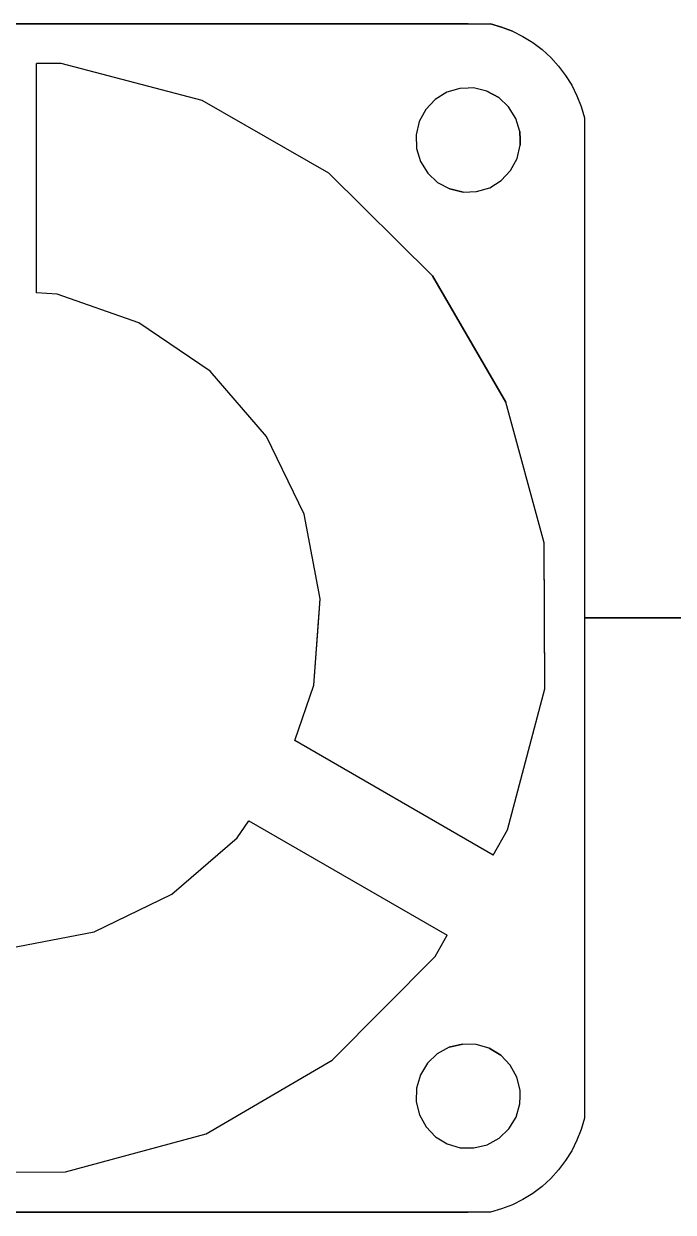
# Model space of a CAD drawing. Header units: metres. Extents: x 0 to 5.2, y 0 to 4.45.
# Drawn here: x 1.732 to 2.595, y 1.499 to 3.079 of the extents above; entities that cross this region are included whole.
import ezdxf

# ---------------------------------------------------------------- set-up
doc = ezdxf.new("R2010")
doc.units = ezdxf.units.M

msp = doc.modelspace()

# ---------------------------------------------------------------- linework, layer by layer
at = {"layer": '40mm_fan'}
for p, q in [((1.0515, 3.079, -0.4625), (2.3225, 3.079, -0.4625)), ((1.0515, 3.079, -0.0625), (2.3225, 3.079, -0.0625)), ((2.3225, 3.079, -0.4625), (2.3225, 3.079, -0.0625)), ((2.3225, 3.079, -0.0625), (2.352, 3.079, -0.0625)), ((2.3225, 3.079, -0.4625), (2.352, 3.079, -0.4625)), ((2.352, 3.079, -0.4625), (2.3669, 3.0747, -0.4625)), ((2.352, 3.079, -0.4625), (2.352, 3.079, -0.0625)), ((2.352, 3.079, -0.0625), (2.3669, 3.0747, -0.0625)), ((2.3669, 3.0747, -0.4625), (2.3813, 3.0691, -0.4625)), ((2.3669, 3.0747, -0.0625), (2.3813, 3.0691, -0.0625)), ((2.3669, 3.0747, -0.4625), (2.3669, 3.0747, -0.0625)), ((2.3813, 3.0691, -0.4625), (2.3952, 3.0621, -0.4625)), ((2.3813, 3.0691, -0.4625), (2.3813, 3.0691, -0.0625)), ((2.3813, 3.0691, -0.0625), (2.3952, 3.0621, -0.0625)), ((2.3952, 3.0621, -0.4625), (2.4084, 3.054, -0.4625)), ((2.3952, 3.0621, -0.0625), (2.4084, 3.054, -0.0625)), ((2.3952, 3.0621, -0.4625), (2.3952, 3.0621, -0.0625)), ((2.4084, 3.054, -0.4625), (2.4207, 3.0446, -0.4625)), ((2.4084, 3.054, -0.0625), (2.4207, 3.0446, -0.0625)), ((2.4084, 3.054, -0.4625), (2.4084, 3.054, -0.0625)), ((2.4207, 3.0446, -0.4625), (2.4322, 3.0342, -0.4625)), ((2.4207, 3.0446, -0.4625), (2.4207, 3.0446, -0.0625)), ((2.4207, 3.0446, -0.0625), (2.4322, 3.0342, -0.0625)), ((2.4322, 3.0342, -0.4625), (2.4426, 3.0227, -0.4625)), ((2.4322, 3.0342, -0.0625), (2.4426, 3.0227, -0.0625)), ((2.4322, 3.0342, -0.4625), (2.4322, 3.0342, -0.0625)), ((1.7812, 3.0263, -0.0625), (1.7485, 3.0261, -0.0625)), ((1.7812, 3.0263, -0.4625), (1.7485, 3.0261, -0.4625)), ((1.7485, 2.7214, -0.0625), (1.7485, 3.0261, -0.0625)), ((1.7485, 2.7214, -0.4625), (1.7485, 3.0261, -0.4625)), ((1.7485, 3.0261, -0.0625), (1.7485, 3.0261, -0.4625)), ((1.9688, 2.9768, -0.0625), (1.7812, 3.0263, -0.0625)), ((1.9688, 2.9768, -0.4625), (1.7812, 3.0263, -0.4625)), ((1.7812, 3.0263, -0.0625), (1.7812, 3.0263, -0.4625)), ((2.4426, 3.0227, -0.4625), (2.452, 3.0104, -0.4625)), ((2.4426, 3.0227, -0.0625), (2.452, 3.0104, -0.0625)), ((2.4426, 3.0227, -0.4625), (2.4426, 3.0227, -0.0625)), ((2.452, 3.0104, -0.4625), (2.4601, 2.9972, -0.4625)), ((2.452, 3.0104, -0.0625), (2.4601, 2.9972, -0.0625)), ((2.452, 3.0104, -0.4625), (2.452, 3.0104, -0.0625)), ((2.2939, 2.9879, -0.4625), (2.2785, 2.9783, -0.4625)), ((2.2939, 2.9879, -0.0625), (2.2785, 2.9783, -0.0625)), ((2.3113, 2.9931, -0.4625), (2.2939, 2.9879, -0.4625)), ((2.3113, 2.9931, -0.0625), (2.2939, 2.9879, -0.0625)), ((2.2939, 2.9879, -0.0625), (2.2939, 2.9879, -0.4625)), ((2.3225, 2.9934, -0.0625), (2.3113, 2.9931, -0.0625)), ((2.3225, 2.9934, -0.4625), (2.3113, 2.9931, -0.4625)), ((2.3113, 2.9931, -0.0625), (2.3113, 2.9931, -0.4625)), ((2.3294, 2.9937, -0.0625), (2.3225, 2.9934, -0.0625)), ((2.3294, 2.9937, -0.4625), (2.3225, 2.9934, -0.4625)), ((2.3225, 2.9934, -0.0625), (2.3225, 2.9934, -0.4625)), ((2.3471, 2.9895, -0.0625), (2.3294, 2.9937, -0.0625)), ((2.3471, 2.9895, -0.4625), (2.3294, 2.9937, -0.4625)), ((2.3294, 2.9937, -0.0625), (2.3294, 2.9937, -0.4625)), ((2.3631, 2.9809, -0.0625), (2.3471, 2.9895, -0.0625)), ((2.3471, 2.9895, -0.0625), (2.3471, 2.9895, -0.4625)), ((2.3631, 2.9809, -0.4625), (2.3471, 2.9895, -0.4625)), ((2.4601, 2.9972, -0.4625), (2.4671, 2.9833, -0.4625)), ((2.4601, 2.9972, -0.0625), (2.4671, 2.9833, -0.0625)), ((2.4601, 2.9972, -0.4625), (2.4601, 2.9972, -0.0625)), ((2.1372, 2.8804, -0.0625), (1.9688, 2.9768, -0.0625)), ((2.1372, 2.8804, -0.4625), (1.9688, 2.9768, -0.4625)), ((1.9688, 2.9768, -0.0625), (1.9688, 2.9768, -0.4625)), ((2.2785, 2.9783, -0.0625), (2.2661, 2.9651, -0.0625)), ((2.2785, 2.9783, -0.4625), (2.2661, 2.9651, -0.4625)), ((2.2785, 2.9783, -0.0625), (2.2785, 2.9783, -0.4625)), ((2.3763, 2.9685, -0.0625), (2.3631, 2.9809, -0.0625)), ((2.3763, 2.9685, -0.4625), (2.3631, 2.9809, -0.4625)), ((2.3631, 2.9809, -0.0625), (2.3631, 2.9809, -0.4625)), ((2.4671, 2.9833, -0.0625), (2.4727, 2.9689, -0.0625)), ((2.4671, 2.9833, -0.4625), (2.4727, 2.9689, -0.4625)), ((2.4671, 2.9833, -0.4625), (2.4671, 2.9833, -0.0625)), ((2.2661, 2.9651, -0.4625), (2.2575, 2.9491, -0.4625)), ((2.2661, 2.9651, -0.0625), (2.2575, 2.9491, -0.0625)), ((2.2661, 2.9651, -0.0625), (2.2661, 2.9651, -0.4625)), ((2.3859, 2.9531, -0.0625), (2.3763, 2.9685, -0.0625)), ((2.3859, 2.9531, -0.4625), (2.3763, 2.9685, -0.4625)), ((2.3763, 2.9685, -0.0625), (2.3763, 2.9685, -0.4625)), ((2.4727, 2.9689, -0.4625), (2.477, 2.954, -0.4625)), ((2.4727, 2.9689, -0.0625), (2.477, 2.954, -0.0625)), ((2.4727, 2.9689, -0.4625), (2.4727, 2.9689, -0.0625)), ((2.2575, 2.9491, -0.4625), (2.2533, 2.9314, -0.4625)), ((2.2575, 2.9491, -0.0625), (2.2533, 2.9314, -0.0625)), ((2.2575, 2.9491, -0.0625), (2.2575, 2.9491, -0.4625)), ((2.3859, 2.9531, -0.0625), (2.3859, 2.9531, -0.4625)), ((2.3911, 2.9357, -0.0625), (2.3859, 2.9531, -0.0625)), ((2.3911, 2.9357, -0.4625), (2.3859, 2.9531, -0.4625)), ((2.477, 2.954, -0.4625), (2.477, 2.954, -0.0625)), ((2.477, 2.954, -0.4625), (2.477, 2.9245, -0.4625)), ((2.477, 2.954, -0.0625), (2.477, 2.9245, -0.0625)), ((2.2533, 2.9314, -0.0625), (2.2539, 2.9133, -0.0625)), ((2.2533, 2.9314, -0.0625), (2.2533, 2.9314, -0.4625)), ((2.2533, 2.9314, -0.4625), (2.2539, 2.9133, -0.4625)), ((2.3914, 2.9245, -0.4625), (2.3911, 2.9357, -0.4625)), ((2.3911, 2.9357, -0.0625), (2.3911, 2.9357, -0.4625)), ((2.3914, 2.9245, -0.0625), (2.3911, 2.9357, -0.0625)), ((2.3917, 2.9176, -0.0625), (2.3914, 2.9245, -0.0625)), ((2.3917, 2.9176, -0.4625), (2.3914, 2.9245, -0.4625)), ((2.3914, 2.9245, -0.0625), (2.3914, 2.9245, -0.4625)), ((2.477, 2.9245, -0.4625), (2.477, 1.6535, -0.4625)), ((2.477, 2.9245, -0.0625), (2.477, 1.6535, -0.0625)), ((2.477, 2.9245, -0.4625), (2.477, 2.9245, -0.0625)), ((2.2539, 2.9133, -0.4625), (2.2591, 2.8959, -0.4625)), ((2.2539, 2.9133, -0.0625), (2.2539, 2.9133, -0.4625)), ((2.2539, 2.9133, -0.0625), (2.2591, 2.8959, -0.0625)), ((2.3875, 2.8999, -0.4625), (2.3917, 2.9176, -0.4625)), ((2.3875, 2.8999, -0.0625), (2.3917, 2.9176, -0.0625)), ((2.3917, 2.9176, -0.0625), (2.3917, 2.9176, -0.4625)), ((2.2591, 2.8959, -0.4625), (2.2687, 2.8805, -0.4625)), ((2.2591, 2.8959, -0.0625), (2.2591, 2.8959, -0.4625)), ((2.2591, 2.8959, -0.0625), (2.2687, 2.8805, -0.0625)), ((2.3789, 2.8839, -0.0625), (2.3875, 2.8999, -0.0625)), ((2.3789, 2.8839, -0.4625), (2.3875, 2.8999, -0.4625)), ((2.3875, 2.8999, -0.0625), (2.3875, 2.8999, -0.4625)), ((2.2749, 2.7437, -0.0625), (2.1372, 2.8804, -0.0625)), ((2.2749, 2.7437, -0.4625), (2.1372, 2.8804, -0.4625)), ((2.1372, 2.8804, -0.0625), (2.1372, 2.8804, -0.4625)), ((2.2687, 2.8805, -0.0625), (2.2687, 2.8805, -0.4625)), ((2.2687, 2.8805, -0.0625), (2.2819, 2.8681, -0.0625)), ((2.2687, 2.8805, -0.4625), (2.2819, 2.8681, -0.4625)), ((2.3665, 2.8707, -0.0625), (2.3789, 2.8839, -0.0625)), ((2.3665, 2.8707, -0.4625), (2.3789, 2.8839, -0.4625)), ((2.3789, 2.8839, -0.0625), (2.3789, 2.8839, -0.4625)), ((2.2819, 2.8681, -0.4625), (2.2979, 2.8595, -0.4625)), ((2.2819, 2.8681, -0.0625), (2.2819, 2.8681, -0.4625)), ((2.2819, 2.8681, -0.0625), (2.2979, 2.8595, -0.0625)), ((2.3337, 2.8559, -0.0625), (2.3511, 2.8611, -0.0625)), ((2.3337, 2.8559, -0.4625), (2.3511, 2.8611, -0.4625)), ((2.3511, 2.8611, -0.4625), (2.3665, 2.8707, -0.4625)), ((2.3511, 2.8611, -0.0625), (2.3665, 2.8707, -0.0625)), ((2.3511, 2.8611, -0.0625), (2.3511, 2.8611, -0.4625)), ((2.3665, 2.8707, -0.0625), (2.3665, 2.8707, -0.4625)), ((2.2979, 2.8595, -0.0625), (2.3156, 2.8553, -0.0625)), ((2.2979, 2.8595, -0.4625), (2.3156, 2.8553, -0.4625)), ((2.2979, 2.8595, -0.0625), (2.2979, 2.8595, -0.4625)), ((2.3156, 2.8553, -0.4625), (2.3337, 2.8559, -0.4625)), ((2.3156, 2.8553, -0.0625), (2.3337, 2.8559, -0.0625)), ((2.3156, 2.8553, -0.0625), (2.3156, 2.8553, -0.4625)), ((2.3337, 2.8559, -0.0625), (2.3337, 2.8559, -0.4625)), ((2.3726, 2.5761, -0.0625), (2.2749, 2.7437, -0.0625)), ((2.3726, 2.5761, -0.4625), (2.2749, 2.7437, -0.4625)), ((2.2749, 2.7437, -0.0625), (2.2749, 2.7437, -0.4625)), ((1.7761, 2.7194, -0.0625), (1.7485, 2.7214, -0.0625)), ((1.7761, 2.7194, -0.4625), (1.7485, 2.7214, -0.4625)), ((1.7485, 2.7214, -0.0625), (1.7485, 2.7214, -0.4625)), ((1.8845, 2.6816, -0.0625), (1.7761, 2.7194, -0.0625)), ((1.8845, 2.6816, -0.4625), (1.7761, 2.7194, -0.4625)), ((1.7761, 2.7194, -0.0625), (1.7761, 2.7194, -0.4625)), ((1.9794, 2.6171, -0.0625), (1.8845, 2.6816, -0.0625)), ((1.9794, 2.6171, -0.4625), (1.8845, 2.6816, -0.4625)), ((1.8845, 2.6816, -0.0625), (1.8845, 2.6816, -0.4625)), ((2.0543, 2.5303, -0.0625), (1.9794, 2.6171, -0.0625)), ((2.0543, 2.5303, -0.4625), (1.9794, 2.6171, -0.4625)), ((1.9794, 2.6171, -0.0625), (1.9794, 2.6171, -0.4625)), ((2.4235, 2.3889, -0.0625), (2.3726, 2.5761, -0.0625)), ((2.4235, 2.3889, -0.4625), (2.3726, 2.5761, -0.4625)), ((2.3726, 2.5761, -0.0625), (2.3726, 2.5761, -0.4625)), ((2.1043, 2.427, -0.0625), (2.0543, 2.5303, -0.0625)), ((2.1043, 2.427, -0.4625), (2.0543, 2.5303, -0.4625)), ((2.0543, 2.5303, -0.0625), (2.0543, 2.5303, -0.4625)), ((2.1258, 2.3143, -0.0625), (2.1043, 2.427, -0.0625)), ((2.1258, 2.3143, -0.4625), (2.1043, 2.427, -0.4625)), ((2.1043, 2.427, -0.0625), (2.1043, 2.427, -0.4625)), ((2.4243, 2.1948, -0.0625), (2.4235, 2.3889, -0.0625)), ((2.4243, 2.1948, -0.4625), (2.4235, 2.3889, -0.4625)), ((2.4235, 2.3889, -0.0625), (2.4235, 2.3889, -0.4625)), ((2.1174, 2.1999, -0.0625), (2.1258, 2.3143, -0.0625)), ((2.1174, 2.1999, -0.4625), (2.1258, 2.3143, -0.4625)), ((2.1258, 2.3143, -0.0625), (2.1258, 2.3143, -0.4625)), ((2.0918, 2.1263, -0.0625), (2.1174, 2.1999, -0.0625)), ((2.0918, 2.1263, -0.4625), (2.1174, 2.1999, -0.4625)), ((2.1174, 2.1999, -0.0625), (2.1174, 2.1999, -0.4625)), ((2.3748, 2.0072, -0.0625), (2.4243, 2.1948, -0.0625)), ((2.3748, 2.0072, -0.4625), (2.4243, 2.1948, -0.4625)), ((2.4243, 2.1948, -0.0625), (2.4243, 2.1948, -0.4625)), ((2.3557, 1.9739, -0.0625), (2.0918, 2.1263, -0.0625)), ((2.3557, 1.9739, -0.4625), (2.0918, 2.1263, -0.4625)), ((2.0918, 2.1263, -0.0625), (2.0918, 2.1263, -0.4625)), ((2.0151, 1.9966, -0.0625), (2.0307, 2.0195, -0.0625)), ((2.0151, 1.9966, -0.4625), (2.0307, 2.0195, -0.4625)), ((2.0307, 2.0195, -0.0625), (2.2946, 1.8672, -0.0625)), ((2.0307, 2.0195, -0.4625), (2.2946, 1.8672, -0.4625)), ((2.0307, 2.0195, -0.0625), (2.0307, 2.0195, -0.4625)), ((2.3557, 1.9739, -0.0625), (2.3748, 2.0072, -0.0625)), ((2.3557, 1.9739, -0.4625), (2.3748, 2.0072, -0.4625)), ((2.3748, 2.0072, -0.0625), (2.3748, 2.0072, -0.4625)), ((1.9283, 1.9217, -0.0625), (2.0151, 1.9966, -0.0625)), ((1.9283, 1.9217, -0.4625), (2.0151, 1.9966, -0.4625)), ((2.0151, 1.9966, -0.0625), (2.0151, 1.9966, -0.4625)), ((2.3557, 1.9739, -0.0625), (2.3557, 1.9739, -0.4625)), ((1.825, 1.8717, -0.0625), (1.9283, 1.9217, -0.0625)), ((1.825, 1.8717, -0.4625), (1.9283, 1.9217, -0.4625)), ((1.9283, 1.9217, -0.0625), (1.9283, 1.9217, -0.4625)), ((1.7123, 1.8502, -0.4625), (1.825, 1.8717, -0.4625)), ((1.7123, 1.8502, -0.0625), (1.825, 1.8717, -0.0625)), ((1.825, 1.8717, -0.0625), (1.825, 1.8717, -0.4625)), ((2.2784, 1.8388, -0.0625), (2.2946, 1.8672, -0.0625)), ((2.2784, 1.8388, -0.4625), (2.2946, 1.8672, -0.4625)), ((2.2946, 1.8672, -0.0625), (2.2946, 1.8672, -0.4625)), ((2.1417, 1.7011, -0.0625), (2.2784, 1.8388, -0.0625)), ((2.1417, 1.7011, -0.4625), (2.2784, 1.8388, -0.4625)), ((2.2784, 1.8388, -0.0625), (2.2784, 1.8388, -0.4625)), ((2.3149, 1.7226, -0.0625), (2.2973, 1.7183, -0.0625)), ((2.3149, 1.7226, -0.4625), (2.2973, 1.7183, -0.4625)), ((2.3331, 1.7222, -0.0625), (2.3149, 1.7226, -0.0625)), ((2.3331, 1.7222, -0.4625), (2.3149, 1.7226, -0.4625)), ((2.3149, 1.7226, -0.0625), (2.3149, 1.7226, -0.4625)), ((2.2814, 1.7095, -0.4625), (2.2683, 1.697, -0.4625)), ((2.2814, 1.7095, -0.0625), (2.2683, 1.697, -0.0625)), ((2.2973, 1.7183, -0.0625), (2.2814, 1.7095, -0.0625)), ((2.2973, 1.7183, -0.4625), (2.2814, 1.7095, -0.4625)), ((2.2814, 1.7095, -0.0625), (2.2814, 1.7095, -0.4625)), ((2.2973, 1.7183, -0.0625), (2.2973, 1.7183, -0.4625)), ((2.3505, 1.7171, -0.0625), (2.3331, 1.7222, -0.0625)), ((2.3505, 1.7171, -0.4625), (2.3331, 1.7222, -0.4625)), ((2.3331, 1.7222, -0.0625), (2.3331, 1.7222, -0.4625)), ((2.3505, 1.7171, -0.0625), (2.3505, 1.7171, -0.4625)), ((2.366, 1.7077, -0.0625), (2.3505, 1.7171, -0.0625)), ((2.366, 1.7077, -0.4625), (2.3505, 1.7171, -0.4625)), ((2.3785, 1.6946, -0.4625), (2.366, 1.7077, -0.4625)), ((2.3785, 1.6946, -0.0625), (2.366, 1.7077, -0.0625)), ((2.366, 1.7077, -0.0625), (2.366, 1.7077, -0.4625)), ((1.9741, 1.6034, -0.0625), (2.1417, 1.7011, -0.0625)), ((1.9741, 1.6034, -0.4625), (2.1417, 1.7011, -0.4625)), ((2.1417, 1.7011, -0.0625), (2.1417, 1.7011, -0.4625)), ((2.2683, 1.697, -0.0625), (2.2589, 1.6815, -0.0625)), ((2.2683, 1.697, -0.4625), (2.2589, 1.6815, -0.4625)), ((2.2683, 1.697, -0.0625), (2.2683, 1.697, -0.4625)), ((2.3873, 1.6787, -0.0625), (2.3785, 1.6946, -0.0625)), ((2.3785, 1.6946, -0.0625), (2.3785, 1.6946, -0.4625)), ((2.3873, 1.6787, -0.4625), (2.3785, 1.6946, -0.4625)), ((2.2589, 1.6815, -0.0625), (2.2538, 1.6641, -0.0625)), ((2.2589, 1.6815, -0.4625), (2.2538, 1.6641, -0.4625)), ((2.2589, 1.6815, -0.0625), (2.2589, 1.6815, -0.4625)), ((2.3873, 1.6787, -0.0625), (2.3873, 1.6787, -0.4625)), ((2.3916, 1.6611, -0.0625), (2.3873, 1.6787, -0.0625)), ((2.3916, 1.6611, -0.4625), (2.3873, 1.6787, -0.4625)), ((2.2538, 1.6641, -0.4625), (2.2534, 1.6459, -0.4625)), ((2.2538, 1.6641, -0.0625), (2.2534, 1.6459, -0.0625)), ((2.2538, 1.6641, -0.0625), (2.2538, 1.6641, -0.4625)), ((2.3914, 1.6535, -0.0625), (2.3916, 1.6611, -0.0625)), ((2.3914, 1.6535, -0.4625), (2.3916, 1.6611, -0.4625)), ((2.3916, 1.6611, -0.0625), (2.3916, 1.6611, -0.4625)), ((2.2534, 1.6459, -0.0625), (2.2577, 1.6283, -0.0625)), ((2.2534, 1.6459, -0.4625), (2.2577, 1.6283, -0.4625)), ((2.2534, 1.6459, -0.0625), (2.2534, 1.6459, -0.4625)), ((2.3912, 1.6429, -0.0625), (2.3914, 1.6535, -0.0625)), ((2.3912, 1.6429, -0.4625), (2.3914, 1.6535, -0.4625)), ((2.3914, 1.6535, -0.0625), (2.3914, 1.6535, -0.4625)), ((2.477, 1.6535, -0.4625), (2.477, 1.6535, -0.0625)), ((2.477, 1.6535, -0.0625), (2.477, 1.624, -0.0625)), ((2.477, 1.6535, -0.4625), (2.477, 1.624, -0.4625)), ((2.2577, 1.6283, -0.0625), (2.2665, 1.6124, -0.0625)), ((2.2577, 1.6283, -0.4625), (2.2665, 1.6124, -0.4625)), ((2.2577, 1.6283, -0.0625), (2.2577, 1.6283, -0.4625)), ((2.3861, 1.6255, -0.0625), (2.3912, 1.6429, -0.0625)), ((2.3861, 1.6255, -0.4625), (2.3912, 1.6429, -0.4625)), ((2.3912, 1.6429, -0.0625), (2.3912, 1.6429, -0.4625)), ((2.2665, 1.6124, -0.0625), (2.279, 1.5993, -0.0625)), ((2.2665, 1.6124, -0.4625), (2.279, 1.5993, -0.4625)), ((2.2665, 1.6124, -0.0625), (2.2665, 1.6124, -0.4625)), ((2.3767, 1.61, -0.4625), (2.3861, 1.6255, -0.4625)), ((2.3767, 1.61, -0.0625), (2.3861, 1.6255, -0.0625)), ((2.3861, 1.6255, -0.0625), (2.3861, 1.6255, -0.4625)), ((2.477, 1.624, -0.4625), (2.4727, 1.6091, -0.4625)), ((2.477, 1.624, -0.0625), (2.4727, 1.6091, -0.0625)), ((2.477, 1.624, -0.4625), (2.477, 1.624, -0.0625)), ((1.7869, 1.5525, -0.0625), (1.9741, 1.6034, -0.0625)), ((1.7869, 1.5525, -0.4625), (1.9741, 1.6034, -0.4625)), ((1.9741, 1.6034, -0.0625), (1.9741, 1.6034, -0.4625)), ((2.279, 1.5993, -0.0625), (2.279, 1.5993, -0.4625)), ((2.279, 1.5993, -0.0625), (2.2945, 1.5899, -0.0625)), ((2.279, 1.5993, -0.4625), (2.2945, 1.5899, -0.4625)), ((2.3477, 1.5887, -0.0625), (2.3636, 1.5975, -0.0625)), ((2.3477, 1.5887, -0.4625), (2.3636, 1.5975, -0.4625)), ((2.3636, 1.5975, -0.4625), (2.3767, 1.61, -0.4625)), ((2.3636, 1.5975, -0.0625), (2.3767, 1.61, -0.0625)), ((2.3636, 1.5975, -0.0625), (2.3636, 1.5975, -0.4625)), ((2.3767, 1.61, -0.0625), (2.3767, 1.61, -0.4625)), ((2.4727, 1.6091, -0.4625), (2.4671, 1.5947, -0.4625)), ((2.4727, 1.6091, -0.0625), (2.4671, 1.5947, -0.0625)), ((2.4727, 1.6091, -0.4625), (2.4727, 1.6091, -0.0625)), ((2.2945, 1.5899, -0.4625), (2.3119, 1.5848, -0.4625)), ((2.2945, 1.5899, -0.0625), (2.3119, 1.5848, -0.0625)), ((2.2945, 1.5899, -0.0625), (2.2945, 1.5899, -0.4625)), ((2.3119, 1.5848, -0.0625), (2.3225, 1.5846, -0.0625)), ((2.3119, 1.5848, -0.4625), (2.3225, 1.5846, -0.4625)), ((2.3119, 1.5848, -0.0625), (2.3119, 1.5848, -0.4625)), ((2.3225, 1.5846, -0.0625), (2.3301, 1.5844, -0.0625)), ((2.3225, 1.5846, -0.0625), (2.3225, 1.5846, -0.4625)), ((2.3225, 1.5846, -0.4625), (2.3301, 1.5844, -0.4625)), ((2.3301, 1.5844, -0.4625), (2.3477, 1.5887, -0.4625)), ((2.3301, 1.5844, -0.0625), (2.3477, 1.5887, -0.0625)), ((2.3301, 1.5844, -0.0625), (2.3301, 1.5844, -0.4625)), ((2.3477, 1.5887, -0.0625), (2.3477, 1.5887, -0.4625)), ((2.4601, 1.5808, -0.4625), (2.452, 1.5676, -0.4625)), ((2.4601, 1.5808, -0.0625), (2.452, 1.5676, -0.0625)), ((2.4671, 1.5947, -0.4625), (2.4601, 1.5808, -0.4625)), ((2.4671, 1.5947, -0.0625), (2.4601, 1.5808, -0.0625)), ((2.4601, 1.5808, -0.4625), (2.4601, 1.5808, -0.0625)), ((2.4671, 1.5947, -0.4625), (2.4671, 1.5947, -0.0625)), ((2.452, 1.5676, -0.4625), (2.4426, 1.5553, -0.4625)), ((2.452, 1.5676, -0.0625), (2.4426, 1.5553, -0.0625)), ((2.452, 1.5676, -0.4625), (2.452, 1.5676, -0.0625)), ((1.687, 1.5521, -0.0625), (1.7869, 1.5525, -0.0625)), ((1.687, 1.5521, -0.4625), (1.7869, 1.5525, -0.4625)), ((1.7869, 1.5525, -0.0625), (1.7869, 1.5525, -0.4625)), ((2.4426, 1.5553, -0.4625), (2.4322, 1.5438, -0.4625)), ((2.4426, 1.5553, -0.0625), (2.4322, 1.5438, -0.0625)), ((2.4426, 1.5553, -0.4625), (2.4426, 1.5553, -0.0625)), ((2.4207, 1.5334, -0.4625), (2.4084, 1.524, -0.4625)), ((2.4207, 1.5334, -0.0625), (2.4084, 1.524, -0.0625)), ((2.4322, 1.5438, -0.4625), (2.4207, 1.5334, -0.4625)), ((2.4322, 1.5438, -0.0625), (2.4207, 1.5334, -0.0625)), ((2.4207, 1.5334, -0.4625), (2.4207, 1.5334, -0.0625)), ((2.4322, 1.5438, -0.4625), (2.4322, 1.5438, -0.0625)), ((2.4084, 1.524, -0.4625), (2.3952, 1.5159, -0.4625)), ((2.4084, 1.524, -0.0625), (2.3952, 1.5159, -0.0625)), ((2.4084, 1.524, -0.4625), (2.4084, 1.524, -0.0625)), ((2.3669, 1.5033, -0.4625), (2.352, 1.499, -0.4625)), ((2.3669, 1.5033, -0.0625), (2.352, 1.499, -0.0625)), ((2.3813, 1.5089, -0.4625), (2.3669, 1.5033, -0.4625)), ((2.3813, 1.5089, -0.0625), (2.3669, 1.5033, -0.0625)), ((2.3669, 1.5033, -0.4625), (2.3669, 1.5033, -0.0625)), ((2.3952, 1.5159, -0.4625), (2.3813, 1.5089, -0.4625)), ((2.3952, 1.5159, -0.0625), (2.3813, 1.5089, -0.0625)), ((2.3813, 1.5089, -0.4625), (2.3813, 1.5089, -0.0625)), ((2.3952, 1.5159, -0.4625), (2.3952, 1.5159, -0.0625)), ((2.3225, 1.499, -0.4625), (1.0515, 1.499, -0.4625)), ((2.3225, 1.499, -0.0625), (1.0515, 1.499, -0.0625)), ((2.3225, 1.499, -0.4625), (2.3225, 1.499, -0.0625)), ((2.352, 1.499, -0.0625), (2.3225, 1.499, -0.0625)), ((2.352, 1.499, -0.4625), (2.3225, 1.499, -0.4625)), ((2.352, 1.499, -0.4625), (2.352, 1.499, -0.0625))]:
    msp.add_line(p, q, dxfattribs=at)
at = {"layer": 'Group#11'}
msp.add_line((2.477, 2.289, -0.0625), (2.727, 2.289, -0.0625), dxfattribs=at)
at = {"layer": 'Group#13'}
for p, q in [((2.3225, 3.079, -0.0625), (1.0515, 3.079, -0.0625)), ((2.3225, 3.079), (1.0515, 3.079)), ((2.3225, 3.079, -0.0625), (2.352, 3.079, -0.0625)), ((2.3225, 3.079), (2.352, 3.079)), ((2.3225, 3.079, -0.0625), (2.3225, 3.079)), ((2.3669, 3.0747, -0.0625), (2.352, 3.079, -0.0625)), ((2.3669, 3.0747), (2.352, 3.079)), ((2.352, 3.079, -0.0625), (2.352, 3.079)), ((2.3813, 3.0691, -0.0625), (2.3669, 3.0747, -0.0625)), ((2.3813, 3.0691), (2.3669, 3.0747)), ((2.3669, 3.0747, -0.0625), (2.3669, 3.0747)), ((2.3813, 3.0691, -0.0625), (2.3952, 3.0621, -0.0625)), ((2.3813, 3.0691), (2.3952, 3.0621)), ((2.3813, 3.0691, -0.0625), (2.3813, 3.0691)), ((2.3952, 3.0621, -0.0625), (2.4084, 3.054, -0.0625)), ((2.3952, 3.0621), (2.4084, 3.054)), ((2.3952, 3.0621, -0.0625), (2.3952, 3.0621)), ((2.4084, 3.054, -0.0625), (2.4207, 3.0446, -0.0625)), ((2.4084, 3.054), (2.4207, 3.0446)), ((2.4084, 3.054, -0.0625), (2.4084, 3.054)), ((2.4207, 3.0446, -0.0625), (2.4322, 3.0342, -0.0625)), ((2.4207, 3.0446), (2.4322, 3.0342)), ((2.4207, 3.0446, -0.0625), (2.4207, 3.0446)), ((2.4322, 3.0342, -0.0625), (2.4426, 3.0227, -0.0625)), ((2.4322, 3.0342), (2.4426, 3.0227)), ((2.4322, 3.0342, -0.0625), (2.4322, 3.0342)), ((1.7812, 3.0263, -0.0625), (1.7485, 3.0261, -0.0625)), ((1.7812, 3.0263, 0.0625), (1.7485, 3.0261, 0.0625)), ((1.7485, 2.7214, -0.0625), (1.7485, 3.0261, -0.0625)), ((1.7485, 3.0261, -0.0625), (1.7485, 3.0261, 0.0625)), ((1.7485, 2.7214, 0.0625), (1.7485, 3.0261, 0.0625)), ((1.9688, 2.9768, -0.0625), (1.7812, 3.0263, -0.0625)), ((1.9688, 2.9768, 0.0625), (1.7812, 3.0263, 0.0625)), ((1.7812, 3.0263, -0.0625), (1.7812, 3.0263, 0.0625)), ((2.4426, 3.0227, -0.0625), (2.452, 3.0104, -0.0625)), ((2.4426, 3.0227), (2.452, 3.0104)), ((2.4426, 3.0227, -0.0625), (2.4426, 3.0227)), ((2.452, 3.0104, -0.0625), (2.4601, 2.9972, -0.0625)), ((2.452, 3.0104), (2.4601, 2.9972)), ((2.452, 3.0104, -0.0625), (2.452, 3.0104)), ((2.2939, 2.9879, -0.0625), (2.2785, 2.9783, -0.0625)), ((2.2939, 2.9879, 0.0625), (2.2785, 2.9783, 0.0625)), ((2.3113, 2.9931, -0.0625), (2.2939, 2.9879, -0.0625)), ((2.3113, 2.9931, 0.0625), (2.2939, 2.9879, 0.0625)), ((2.2939, 2.9879, -0.0625), (2.2939, 2.9879, 0.0625)), ((2.3225, 2.9934, -0.0625), (2.3113, 2.9931, -0.0625)), ((2.3225, 2.9934, 0.0625), (2.3113, 2.9931, 0.0625)), ((2.3113, 2.9931, -0.0625), (2.3113, 2.9931, 0.0625)), ((2.3294, 2.9937, -0.0625), (2.3225, 2.9934, -0.0625)), ((2.3294, 2.9937, 0.0625), (2.3225, 2.9934, 0.0625)), ((2.3225, 2.9934, -0.0625), (2.3225, 2.9934, 0.0625)), ((2.3471, 2.9895, -0.0625), (2.3294, 2.9937, -0.0625)), ((2.3471, 2.9895, 0.0625), (2.3294, 2.9937, 0.0625)), ((2.3294, 2.9937, -0.0625), (2.3294, 2.9937, 0.0625)), ((2.3471, 2.9895, -0.0625), (2.3471, 2.9895, 0.0625)), ((2.3471, 2.9895, -0.0625), (2.3631, 2.9809, -0.0625)), ((2.3471, 2.9895, 0.0625), (2.3631, 2.9809, 0.0625)), ((2.4601, 2.9972, -0.0625), (2.4671, 2.9833, -0.0625)), ((2.4601, 2.9972), (2.4671, 2.9833)), ((2.4601, 2.9972, -0.0625), (2.4601, 2.9972)), ((2.1372, 2.8804, -0.0625), (1.9688, 2.9768, -0.0625)), ((2.1372, 2.8804, 0.0625), (1.9688, 2.9768, 0.0625)), ((1.9688, 2.9768, -0.0625), (1.9688, 2.9768, 0.0625)), ((2.2785, 2.9783, -0.0625), (2.2661, 2.9651, -0.0625)), ((2.2785, 2.9783, 0.0625), (2.2661, 2.9651, 0.0625)), ((2.2785, 2.9783, -0.0625), (2.2785, 2.9783, 0.0625)), ((2.3631, 2.9809, -0.0625), (2.3763, 2.9685, -0.0625)), ((2.3631, 2.9809, 0.0625), (2.3763, 2.9685, 0.0625)), ((2.3631, 2.9809, -0.0625), (2.3631, 2.9809, 0.0625)), ((2.4671, 2.9833, -0.0625), (2.4727, 2.9689, -0.0625)), ((2.4671, 2.9833), (2.4727, 2.9689)), ((2.4671, 2.9833, -0.0625), (2.4671, 2.9833)), ((2.2661, 2.9651, -0.0625), (2.2575, 2.9491, -0.0625)), ((2.2661, 2.9651, 0.0625), (2.2575, 2.9491, 0.0625)), ((2.2661, 2.9651, -0.0625), (2.2661, 2.9651, 0.0625)), ((2.3859, 2.9531, -0.0625), (2.3763, 2.9685, -0.0625)), ((2.3763, 2.9685, -0.0625), (2.3763, 2.9685, 0.0625)), ((2.3859, 2.9531, 0.0625), (2.3763, 2.9685, 0.0625)), ((2.4727, 2.9689, -0.0625), (2.477, 2.954, -0.0625)), ((2.4727, 2.9689), (2.477, 2.954)), ((2.4727, 2.9689, -0.0625), (2.4727, 2.9689)), ((2.2575, 2.9491, -0.0625), (2.2533, 2.9314, -0.0625)), ((2.2575, 2.9491, 0.0625), (2.2533, 2.9314, 0.0625)), ((2.2575, 2.9491, -0.0625), (2.2575, 2.9491, 0.0625)), ((2.3911, 2.9357, 0.0625), (2.3859, 2.9531, 0.0625)), ((2.3911, 2.9357, -0.0625), (2.3859, 2.9531, -0.0625)), ((2.3859, 2.9531, -0.0625), (2.3859, 2.9531, 0.0625)), ((2.477, 2.954, -0.0625), (2.477, 2.289, -0.0625)), ((2.477, 2.954), (2.477, 2.289)), ((2.477, 2.954, -0.0625), (2.477, 2.954)), ((2.2533, 2.9314, -0.0625), (2.2539, 2.9133, -0.0625)), ((2.2533, 2.9314, -0.0625), (2.2533, 2.9314, 0.0625)), ((2.2533, 2.9314, 0.0625), (2.2539, 2.9133, 0.0625)), ((2.3911, 2.9357, -0.0625), (2.3914, 2.9245, -0.0625)), ((2.3911, 2.9357, 0.0625), (2.3914, 2.9245, 0.0625)), ((2.3911, 2.9357, -0.0625), (2.3911, 2.9357, 0.0625)), ((2.3914, 2.9245, -0.0625), (2.3917, 2.9176, -0.0625)), ((2.3914, 2.9245, 0.0625), (2.3917, 2.9176, 0.0625)), ((2.3914, 2.9245, -0.0625), (2.3914, 2.9245, 0.0625)), ((2.2539, 2.9133, -0.0625), (2.2539, 2.9133, 0.0625)), ((2.2539, 2.9133, -0.0625), (2.2591, 2.8959, -0.0625)), ((2.2539, 2.9133, 0.0625), (2.2591, 2.8959, 0.0625)), ((2.3875, 2.8999, -0.0625), (2.3917, 2.9176, -0.0625)), ((2.3875, 2.8999, 0.0625), (2.3917, 2.9176, 0.0625)), ((2.3917, 2.9176, -0.0625), (2.3917, 2.9176, 0.0625)), ((2.2591, 2.8959, -0.0625), (2.2687, 2.8805, -0.0625)), ((2.2591, 2.8959, -0.0625), (2.2591, 2.8959, 0.0625)), ((2.2591, 2.8959, 0.0625), (2.2687, 2.8805, 0.0625)), ((2.3789, 2.8839, -0.0625), (2.3875, 2.8999, -0.0625)), ((2.3789, 2.8839, 0.0625), (2.3875, 2.8999, 0.0625)), ((2.3875, 2.8999, -0.0625), (2.3875, 2.8999, 0.0625)), ((2.2749, 2.7437, -0.0625), (2.1372, 2.8804, -0.0625)), ((2.2749, 2.7437, 0.0625), (2.1372, 2.8804, 0.0625)), ((2.1372, 2.8804, -0.0625), (2.1372, 2.8804, 0.0625)), ((2.2687, 2.8805, -0.0625), (2.2819, 2.8681, -0.0625)), ((2.2687, 2.8805, 0.0625), (2.2819, 2.8681, 0.0625)), ((2.2687, 2.8805, -0.0625), (2.2687, 2.8805, 0.0625)), ((2.3665, 2.8707, -0.0625), (2.3789, 2.8839, -0.0625)), ((2.3665, 2.8707, 0.0625), (2.3789, 2.8839, 0.0625)), ((2.3789, 2.8839, -0.0625), (2.3789, 2.8839, 0.0625)), ((2.2819, 2.8681, -0.0625), (2.2979, 2.8595, -0.0625)), ((2.2819, 2.8681, 0.0625), (2.2979, 2.8595, 0.0625)), ((2.2819, 2.8681, -0.0625), (2.2819, 2.8681, 0.0625)), ((2.3337, 2.8559, -0.0625), (2.3511, 2.8611, -0.0625)), ((2.3337, 2.8559, 0.0625), (2.3511, 2.8611, 0.0625)), ((2.3511, 2.8611, -0.0625), (2.3665, 2.8707, -0.0625)), ((2.3511, 2.8611, 0.0625), (2.3665, 2.8707, 0.0625)), ((2.3511, 2.8611, -0.0625), (2.3511, 2.8611, 0.0625)), ((2.3665, 2.8707, -0.0625), (2.3665, 2.8707, 0.0625)), ((2.3156, 2.8553, -0.0625), (2.2979, 2.8595, -0.0625)), ((2.3156, 2.8553, 0.0625), (2.2979, 2.8595, 0.0625)), ((2.2979, 2.8595, -0.0625), (2.2979, 2.8595, 0.0625)), ((2.3156, 2.8553, -0.0625), (2.3337, 2.8559, -0.0625)), ((2.3156, 2.8553, 0.0625), (2.3337, 2.8559, 0.0625)), ((2.3156, 2.8553, -0.0625), (2.3156, 2.8553, 0.0625)), ((2.3337, 2.8559, -0.0625), (2.3337, 2.8559, 0.0625)), ((2.2749, 2.7437, -0.0625), (2.3726, 2.5761, -0.0625)), ((2.2749, 2.7437, 0.0625), (2.3726, 2.5761, 0.0625)), ((2.2749, 2.7437, -0.0625), (2.2749, 2.7437, 0.0625)), ((1.7761, 2.7194, -0.0625), (1.7485, 2.7214, -0.0625)), ((1.7485, 2.7214, -0.0625), (1.7485, 2.7214, 0.0625)), ((1.7761, 2.7194, 0.0625), (1.7485, 2.7214, 0.0625)), ((1.8845, 2.6816, -0.0625), (1.7761, 2.7194, -0.0625)), ((1.8845, 2.6816, 0.0625), (1.7761, 2.7194, 0.0625)), ((1.7761, 2.7194, -0.0625), (1.7761, 2.7194, 0.0625)), ((1.9794, 2.6171, -0.0625), (1.8845, 2.6816, -0.0625)), ((1.9794, 2.6171, 0.0625), (1.8845, 2.6816, 0.0625)), ((1.8845, 2.6816, -0.0625), (1.8845, 2.6816, 0.0625)), ((1.9794, 2.6171, -0.0625), (1.9794, 2.6171, 0.0625)), ((2.0543, 2.5303, -0.0625), (1.9794, 2.6171, -0.0625)), ((2.0543, 2.5303, 0.0625), (1.9794, 2.6171, 0.0625)), ((2.4235, 2.3889, -0.0625), (2.3726, 2.5761, -0.0625)), ((2.3726, 2.5761, -0.0625), (2.3726, 2.5761, 0.0625)), ((2.4235, 2.3889, 0.0625), (2.3726, 2.5761, 0.0625)), ((2.1043, 2.427, -0.0625), (2.0543, 2.5303, -0.0625)), ((2.1043, 2.427, 0.0625), (2.0543, 2.5303, 0.0625)), ((2.0543, 2.5303, -0.0625), (2.0543, 2.5303, 0.0625)), ((2.1258, 2.3143, -0.0625), (2.1043, 2.427, -0.0625)), ((2.1258, 2.3143, 0.0625), (2.1043, 2.427, 0.0625)), ((2.1043, 2.427, -0.0625), (2.1043, 2.427, 0.0625)), ((2.4239, 2.289, -0.0625), (2.4235, 2.3889, -0.0625)), ((2.4235, 2.3889, -0.0625), (2.4235, 2.3889, 0.0625)), ((2.4239, 2.289, 0.0625), (2.4235, 2.3889, 0.0625)), ((2.1239, 2.289, -0.0625), (2.1258, 2.3143, -0.0625)), ((2.1239, 2.289, 0.0625), (2.1258, 2.3143, 0.0625)), ((2.1258, 2.3143, -0.0625), (2.1258, 2.3143, 0.0625)), ((2.1174, 2.1999, -0.0625), (2.1239, 2.289, -0.0625)), ((2.1174, 2.1999, 0.0625), (2.1239, 2.289, 0.0625)), ((2.1239, 2.289, -0.0625), (2.1239, 2.289, 0.0625)), ((2.4243, 2.1948, 0.0625), (2.4239, 2.289, 0.0625)), ((2.4243, 2.1948, -0.0625), (2.4239, 2.289, -0.0625)), ((2.4239, 2.289, -0.0625), (2.4239, 2.289, 0.0625)), ((2.477, 2.289, -0.0625), (2.477, 1.624, -0.0625)), ((2.727, 2.289, -0.0625), (2.477, 2.289, -0.0625)), ((2.727, 2.289), (2.477, 2.289)), ((2.477, 2.289), (2.477, 1.624)), ((2.477, 2.289, -0.0625), (2.477, 2.289)), ((2.0918, 2.1263, -0.0625), (2.1174, 2.1999, -0.0625)), ((2.0918, 2.1263, 0.0625), (2.1174, 2.1999, 0.0625)), ((2.1174, 2.1999, -0.0625), (2.1174, 2.1999, 0.0625)), ((2.3748, 2.0072, -0.0625), (2.4243, 2.1948, -0.0625)), ((2.3748, 2.0072, 0.0625), (2.4243, 2.1948, 0.0625)), ((2.4243, 2.1948, -0.0625), (2.4243, 2.1948, 0.0625)), ((2.3557, 1.9739, -0.0625), (2.0918, 2.1263, -0.0625)), ((2.3557, 1.9739, 0.0625), (2.0918, 2.1263, 0.0625)), ((2.0918, 2.1263, -0.0625), (2.0918, 2.1263, 0.0625)), ((2.0151, 1.9966, -0.0625), (2.0307, 2.0195, -0.0625)), ((2.0151, 1.9966, 0.0625), (2.0307, 2.0195, 0.0625)), ((2.0307, 2.0195, -0.0625), (2.2946, 1.8672, -0.0625)), ((2.0307, 2.0195, 0.0625), (2.2946, 1.8672, 0.0625)), ((2.0307, 2.0195, -0.0625), (2.0307, 2.0195, 0.0625)), ((2.3557, 1.9739, -0.0625), (2.3748, 2.0072, -0.0625)), ((2.3557, 1.9739, 0.0625), (2.3748, 2.0072, 0.0625)), ((2.3748, 2.0072, -0.0625), (2.3748, 2.0072, 0.0625)), ((1.9283, 1.9217, -0.0625), (2.0151, 1.9966, -0.0625)), ((1.9283, 1.9217, 0.0625), (2.0151, 1.9966, 0.0625)), ((2.0151, 1.9966, -0.0625), (2.0151, 1.9966, 0.0625)), ((2.3557, 1.9739, -0.0625), (2.3557, 1.9739, 0.0625)), ((1.825, 1.8717, -0.0625), (1.9283, 1.9217, -0.0625)), ((1.825, 1.8717, 0.0625), (1.9283, 1.9217, 0.0625)), ((1.9283, 1.9217, -0.0625), (1.9283, 1.9217, 0.0625)), ((1.7123, 1.8502, 0.0625), (1.825, 1.8717, 0.0625)), ((1.7123, 1.8502, -0.0625), (1.825, 1.8717, -0.0625)), ((1.825, 1.8717, -0.0625), (1.825, 1.8717, 0.0625)), ((2.2784, 1.8388, -0.0625), (2.2946, 1.8672, -0.0625)), ((2.2784, 1.8388, 0.0625), (2.2946, 1.8672, 0.0625)), ((2.2946, 1.8672, -0.0625), (2.2946, 1.8672, 0.0625)), ((2.1417, 1.7011, 0.0625), (2.2784, 1.8388, 0.0625)), ((2.1417, 1.7011, -0.0625), (2.2784, 1.8388, -0.0625)), ((2.2784, 1.8388, -0.0625), (2.2784, 1.8388, 0.0625)), ((2.2973, 1.7183, -0.0625), (2.3149, 1.7226, -0.0625)), ((2.2973, 1.7183, 0.0625), (2.3149, 1.7226, 0.0625)), ((2.3331, 1.7222, -0.0625), (2.3149, 1.7226, -0.0625)), ((2.3331, 1.7222, 0.0625), (2.3149, 1.7226, 0.0625)), ((2.3149, 1.7226, -0.0625), (2.3149, 1.7226, 0.0625)), ((2.2814, 1.7095, -0.0625), (2.2683, 1.697, -0.0625)), ((2.2814, 1.7095, 0.0625), (2.2683, 1.697, 0.0625)), ((2.2973, 1.7183, -0.0625), (2.2814, 1.7095, -0.0625)), ((2.2973, 1.7183, 0.0625), (2.2814, 1.7095, 0.0625)), ((2.2814, 1.7095, -0.0625), (2.2814, 1.7095, 0.0625)), ((2.2973, 1.7183, -0.0625), (2.2973, 1.7183, 0.0625)), ((2.3505, 1.7171, -0.0625), (2.3331, 1.7222, -0.0625)), ((2.3505, 1.7171, 0.0625), (2.3331, 1.7222, 0.0625)), ((2.3331, 1.7222, -0.0625), (2.3331, 1.7222, 0.0625)), ((2.3505, 1.7171, -0.0625), (2.366, 1.7077, -0.0625)), ((2.3505, 1.7171, 0.0625), (2.366, 1.7077, 0.0625)), ((2.3505, 1.7171, -0.0625), (2.3505, 1.7171, 0.0625)), ((2.366, 1.7077, -0.0625), (2.3785, 1.6946, -0.0625)), ((2.366, 1.7077, 0.0625), (2.3785, 1.6946, 0.0625)), ((2.366, 1.7077, -0.0625), (2.366, 1.7077, 0.0625)), ((1.9741, 1.6034, -0.0625), (2.1417, 1.7011, -0.0625)), ((1.9741, 1.6034, 0.0625), (2.1417, 1.7011, 0.0625)), ((2.1417, 1.7011, -0.0625), (2.1417, 1.7011, 0.0625)), ((2.2683, 1.697, -0.0625), (2.2589, 1.6815, -0.0625)), ((2.2683, 1.697, 0.0625), (2.2589, 1.6815, 0.0625)), ((2.2683, 1.697, -0.0625), (2.2683, 1.697, 0.0625)), ((2.3873, 1.6787, -0.0625), (2.3785, 1.6946, -0.0625)), ((2.3873, 1.6787, 0.0625), (2.3785, 1.6946, 0.0625)), ((2.3785, 1.6946, -0.0625), (2.3785, 1.6946, 0.0625)), ((2.2589, 1.6815, -0.0625), (2.2538, 1.6641, -0.0625)), ((2.2589, 1.6815, 0.0625), (2.2538, 1.6641, 0.0625)), ((2.2589, 1.6815, -0.0625), (2.2589, 1.6815, 0.0625)), ((2.3916, 1.6611, -0.0625), (2.3873, 1.6787, -0.0625)), ((2.3916, 1.6611, 0.0625), (2.3873, 1.6787, 0.0625)), ((2.3873, 1.6787, -0.0625), (2.3873, 1.6787, 0.0625)), ((2.2538, 1.6641, -0.0625), (2.2534, 1.6459, -0.0625)), ((2.2538, 1.6641, 0.0625), (2.2534, 1.6459, 0.0625)), ((2.2538, 1.6641, -0.0625), (2.2538, 1.6641, 0.0625)), ((2.3914, 1.6535, -0.0625), (2.3916, 1.6611, -0.0625)), ((2.3914, 1.6535, 0.0625), (2.3916, 1.6611, 0.0625)), ((2.3916, 1.6611, -0.0625), (2.3916, 1.6611, 0.0625)), ((2.2534, 1.6459, -0.0625), (2.2577, 1.6283, -0.0625)), ((2.2534, 1.6459, 0.0625), (2.2577, 1.6283, 0.0625)), ((2.2534, 1.6459, -0.0625), (2.2534, 1.6459, 0.0625)), ((2.3912, 1.6429, -0.0625), (2.3914, 1.6535, -0.0625)), ((2.3912, 1.6429, 0.0625), (2.3914, 1.6535, 0.0625)), ((2.3914, 1.6535, -0.0625), (2.3914, 1.6535, 0.0625)), ((2.2577, 1.6283, -0.0625), (2.2665, 1.6124, -0.0625)), ((2.2577, 1.6283, 0.0625), (2.2665, 1.6124, 0.0625)), ((2.2577, 1.6283, -0.0625), (2.2577, 1.6283, 0.0625)), ((2.3861, 1.6255, -0.0625), (2.3912, 1.6429, -0.0625)), ((2.3861, 1.6255, 0.0625), (2.3912, 1.6429, 0.0625)), ((2.3912, 1.6429, -0.0625), (2.3912, 1.6429, 0.0625)), ((2.2665, 1.6124, -0.0625), (2.279, 1.5993, -0.0625)), ((2.2665, 1.6124, 0.0625), (2.279, 1.5993, 0.0625)), ((2.2665, 1.6124, -0.0625), (2.2665, 1.6124, 0.0625)), ((2.3767, 1.61, -0.0625), (2.3861, 1.6255, -0.0625)), ((2.3767, 1.61, 0.0625), (2.3861, 1.6255, 0.0625)), ((2.3861, 1.6255, -0.0625), (2.3861, 1.6255, 0.0625)), ((2.477, 1.624, -0.0625), (2.4727, 1.6091, -0.0625)), ((2.477, 1.624), (2.4727, 1.6091)), ((2.477, 1.624, -0.0625), (2.477, 1.624)), ((1.7869, 1.5525, -0.0625), (1.9741, 1.6034, -0.0625)), ((1.7869, 1.5525, 0.0625), (1.9741, 1.6034, 0.0625)), ((1.9741, 1.6034, -0.0625), (1.9741, 1.6034, 0.0625)), ((2.279, 1.5993, -0.0625), (2.2945, 1.5899, -0.0625)), ((2.279, 1.5993, 0.0625), (2.2945, 1.5899, 0.0625)), ((2.279, 1.5993, -0.0625), (2.279, 1.5993, 0.0625)), ((2.3477, 1.5887, -0.0625), (2.3636, 1.5975, -0.0625)), ((2.3477, 1.5887, 0.0625), (2.3636, 1.5975, 0.0625)), ((2.3636, 1.5975, -0.0625), (2.3767, 1.61, -0.0625)), ((2.3636, 1.5975, 0.0625), (2.3767, 1.61, 0.0625)), ((2.3636, 1.5975, -0.0625), (2.3636, 1.5975, 0.0625)), ((2.3767, 1.61, -0.0625), (2.3767, 1.61, 0.0625)), ((2.4727, 1.6091, -0.0625), (2.4671, 1.5947, -0.0625)), ((2.4727, 1.6091), (2.4671, 1.5947)), ((2.4727, 1.6091, -0.0625), (2.4727, 1.6091)), ((2.2945, 1.5899, -0.0625), (2.3119, 1.5848, -0.0625)), ((2.2945, 1.5899, 0.0625), (2.3119, 1.5848, 0.0625)), ((2.2945, 1.5899, -0.0625), (2.2945, 1.5899, 0.0625)), ((2.3119, 1.5848, -0.0625), (2.3225, 1.5846, -0.0625)), ((2.3119, 1.5848, 0.0625), (2.3225, 1.5846, 0.0625)), ((2.3119, 1.5848, -0.0625), (2.3119, 1.5848, 0.0625)), ((2.3225, 1.5846, -0.0625), (2.3301, 1.5844, -0.0625)), ((2.3225, 1.5846, 0.0625), (2.3301, 1.5844, 0.0625)), ((2.3225, 1.5846, -0.0625), (2.3225, 1.5846, 0.0625)), ((2.3301, 1.5844, -0.0625), (2.3477, 1.5887, -0.0625)), ((2.3301, 1.5844, 0.0625), (2.3477, 1.5887, 0.0625)), ((2.3301, 1.5844, -0.0625), (2.3301, 1.5844, 0.0625)), ((2.3477, 1.5887, -0.0625), (2.3477, 1.5887, 0.0625)), ((2.4601, 1.5808, -0.0625), (2.452, 1.5676, -0.0625)), ((2.4601, 1.5808), (2.452, 1.5676)), ((2.4671, 1.5947, -0.0625), (2.4601, 1.5808, -0.0625)), ((2.4671, 1.5947), (2.4601, 1.5808)), ((2.4601, 1.5808, -0.0625), (2.4601, 1.5808)), ((2.4671, 1.5947, -0.0625), (2.4671, 1.5947)), ((2.452, 1.5676, -0.0625), (2.4426, 1.5553, -0.0625)), ((2.452, 1.5676), (2.4426, 1.5553)), ((2.452, 1.5676, -0.0625), (2.452, 1.5676)), ((1.687, 1.5521, -0.0625), (1.7869, 1.5525, -0.0625)), ((1.687, 1.5521, 0.0625), (1.7869, 1.5525, 0.0625)), ((1.7869, 1.5525, -0.0625), (1.7869, 1.5525, 0.0625)), ((2.4426, 1.5553, -0.0625), (2.4322, 1.5438, -0.0625)), ((2.4426, 1.5553), (2.4322, 1.5438)), ((2.4426, 1.5553, -0.0625), (2.4426, 1.5553)), ((2.4207, 1.5334, -0.0625), (2.4084, 1.524, -0.0625)), ((2.4207, 1.5334), (2.4084, 1.524)), ((2.4322, 1.5438, -0.0625), (2.4207, 1.5334, -0.0625)), ((2.4322, 1.5438), (2.4207, 1.5334)), ((2.4207, 1.5334, -0.0625), (2.4207, 1.5334)), ((2.4322, 1.5438, -0.0625), (2.4322, 1.5438)), ((2.4084, 1.524, -0.0625), (2.3952, 1.5159, -0.0625)), ((2.4084, 1.524), (2.3952, 1.5159)), ((2.4084, 1.524, -0.0625), (2.4084, 1.524)), ((2.3669, 1.5033, -0.0625), (2.352, 1.499, -0.0625)), ((2.3669, 1.5033), (2.352, 1.499)), ((2.3813, 1.5089, -0.0625), (2.3669, 1.5033, -0.0625)), ((2.3813, 1.5089), (2.3669, 1.5033)), ((2.3669, 1.5033, -0.0625), (2.3669, 1.5033)), ((2.3952, 1.5159, -0.0625), (2.3813, 1.5089, -0.0625)), ((2.3952, 1.5159), (2.3813, 1.5089)), ((2.3813, 1.5089, -0.0625), (2.3813, 1.5089)), ((2.3952, 1.5159, -0.0625), (2.3952, 1.5159)), ((1.0515, 1.499, -0.0625), (2.3225, 1.499, -0.0625)), ((1.0515, 1.499), (2.3225, 1.499)), ((2.352, 1.499, -0.0625), (2.3225, 1.499, -0.0625)), ((2.352, 1.499), (2.3225, 1.499)), ((2.3225, 1.499, -0.0625), (2.3225, 1.499)), ((2.352, 1.499, -0.0625), (2.352, 1.499))]:
    msp.add_line(p, q, dxfattribs=at)

doc.saveas('drawing.dxf')
